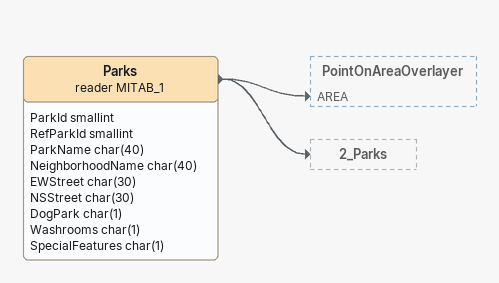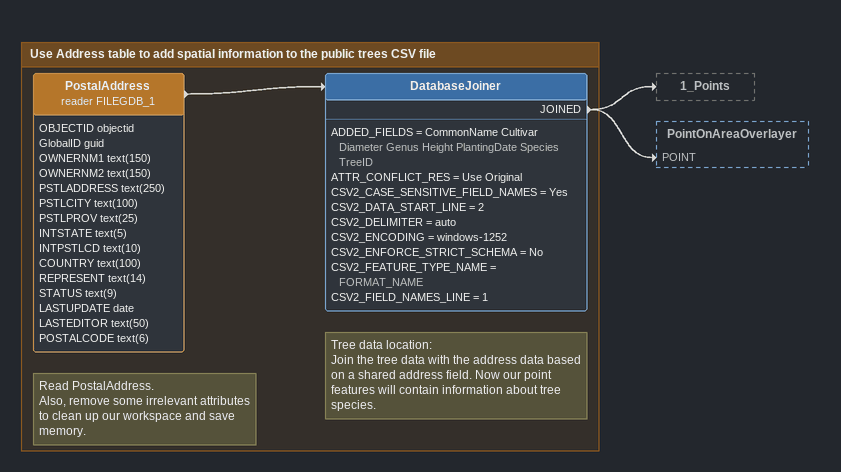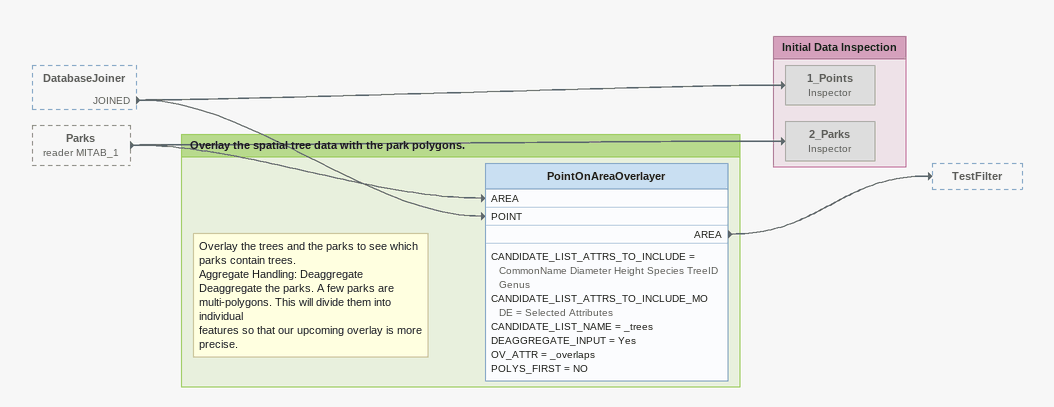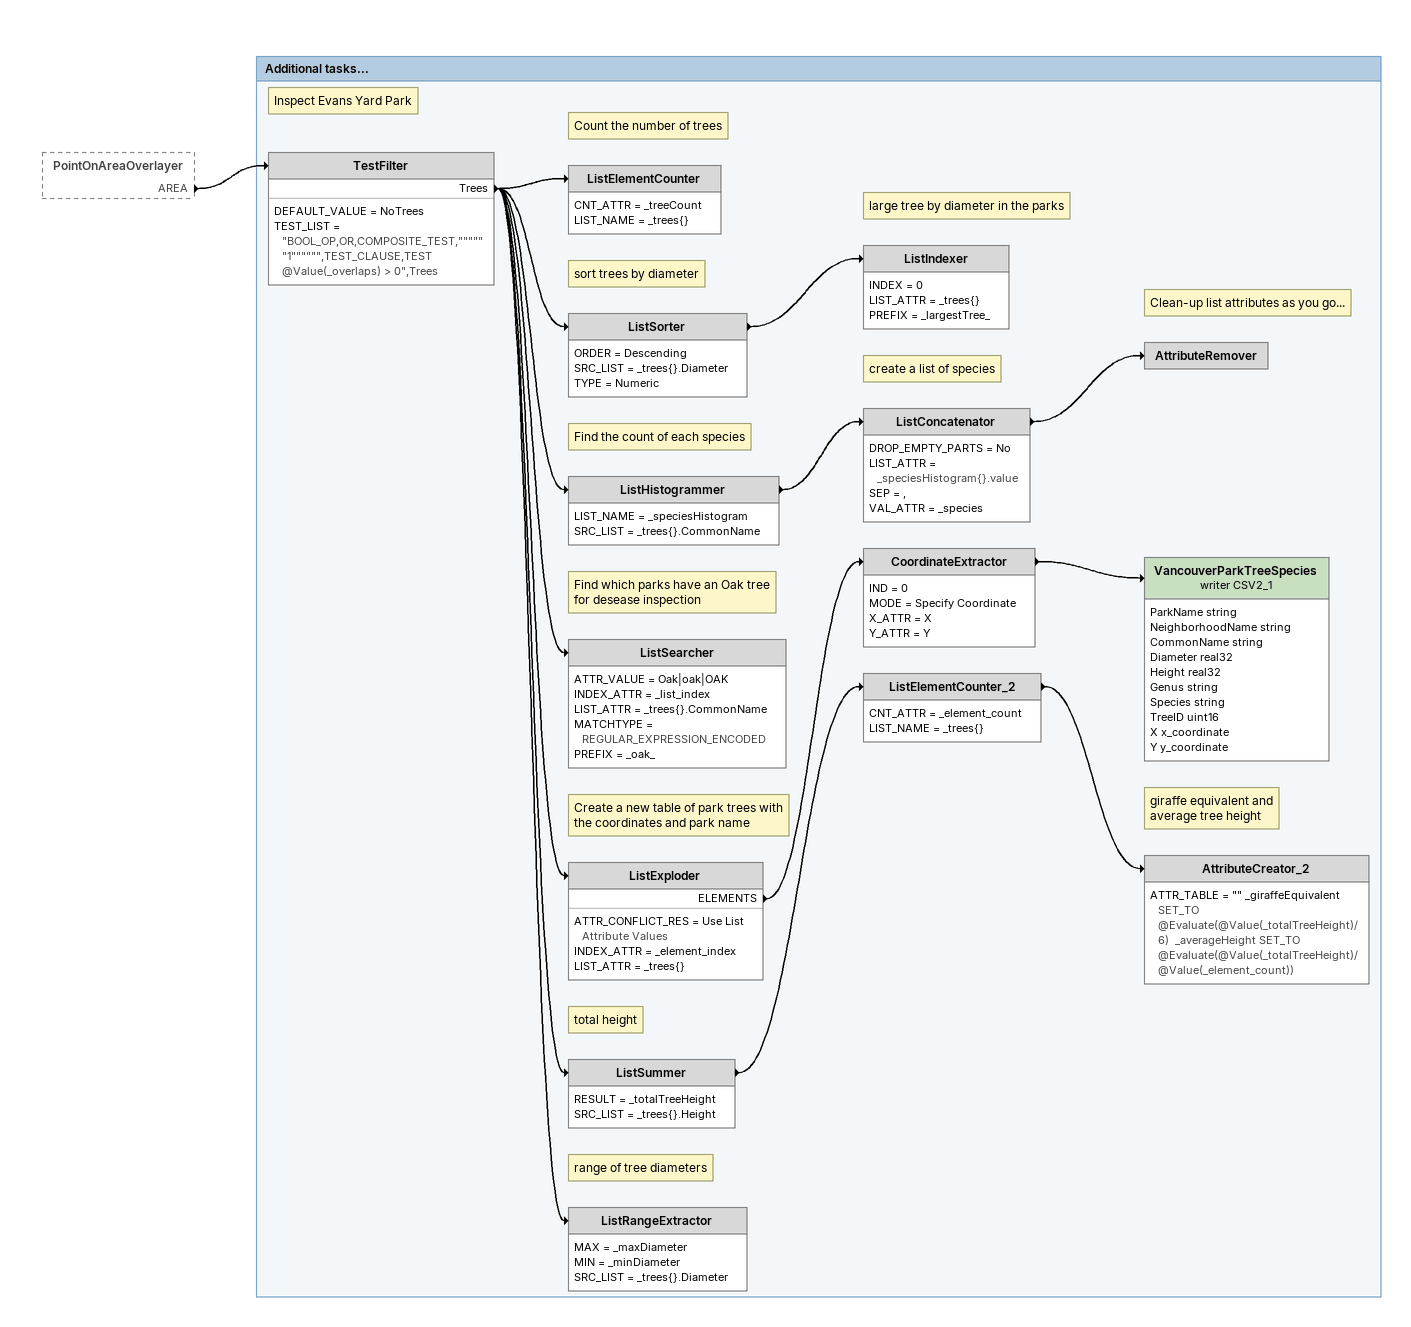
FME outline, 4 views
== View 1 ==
Parks (reader MITAB_1)
    attributes: ParkId smallint, RefParkId smallint, ParkName char(40), NeighborhoodName char(40), EWStreet char(30), NSStreet char(30), DogPark char(1), Washrooms char(1), SpecialFeatures char(1)
    -> PointOnAreaOverlayer [AREA]
    -> 2_Parks

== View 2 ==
Bookmark: Use Address table to add spatial information to the public trees CSV file
Note: Read PostalAddress. / Also, remove some irrelevant attributes / to clean up our workspace and save / memory.
PostalAddress (reader FILEGDB_1)
    attributes: OBJECTID objectid, GlobalID guid, OWNERNM1 text(150), OWNERNM2 text(150), PSTLADDRESS text(250), PSTLCITY text(100), PSTLPROV text(25), INTSTATE text(5), INTPSTLCD text(10), COUNTRY text(100), REPRESENT text(14), STATUS text(9), LASTUPDATE date, LASTEDITOR text(50), POSTALCODE text(6)
    -> DatabaseJoiner
Note: Tree data location: / Join the tree data with the address data based on a shared address field. Now our point features will contain information about tree species.
DatabaseJoiner
    ADDED_FIELDS = CommonName Cultivar Diameter Genus Height PlantingDate Species TreeID
    ATTR_CONFLICT_RES = Use Original
    CSV2_CASE_SENSITIVE_FIELD_NAMES = Yes
    CSV2_DATA_START_LINE = 2
    CSV2_DELIMITER = auto
    CSV2_ENCODING = windows-1252
    CSV2_ENFORCE_STRICT_SCHEMA = No
    CSV2_FEATURE_TYPE_NAME = FORMAT_NAME
    CSV2_FIELD_NAMES_LINE = 1
    JOINED -> 1_Points
    JOINED -> PointOnAreaOverlayer [POINT]

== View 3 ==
DatabaseJoiner [outside]
    JOINED -> 1_Points
    JOINED -> PointOnAreaOverlayer [POINT]
Parks (reader MITAB_1) [outside]
    -> PointOnAreaOverlayer [AREA]
    -> 2_Parks

Bookmark: Initial Data Inspection
1_Points: Inspector [off]
2_Parks: Inspector [off]

Bookmark: Overlay the spatial tree data with the park polygons.
Note: Overlay the trees and the parks to see which parks contain trees. / Aggregate Handling: Deaggregate / Deaggregate the parks. A few parks are multi-polygons. This will divide them into individual / features so that our upcoming overlay is more precise.
PointOnAreaOverlayer
    CANDIDATE_LIST_ATTRS_TO_INCLUDE = CommonName Diameter Height Species TreeID Genus
    CANDIDATE_LIST_ATTRS_TO_INCLUDE_MODE = Selected Attributes
    CANDIDATE_LIST_NAME = _trees
    DEAGGREGATE_INPUT = Yes
    OV_ATTR = _overlaps
    POLYS_FIRST = NO
    AREA -> TestFilter

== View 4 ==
PointOnAreaOverlayer [outside]
    AREA -> TestFilter

Bookmark: Additional tasks...
Note: Inspect Evans Yard Park
TestFilter
    DEFAULT_VALUE = NoTrees
    TEST_LIST = "BOOL_OP,OR,COMPOSITE_TEST,""""""1"""""",TEST_CLAUSE,TEST @Value(_overlaps) > 0",Trees
    Trees -> ListElementCounter
    Trees -> ListHistogrammer
    Trees -> ListSearcher
    Trees -> ListSorter
    Trees -> ListExploder
    Trees -> ListSummer
    Trees -> ListRangeExtractor
Note: Count the number of trees
ListElementCounter
    CNT_ATTR = _treeCount
    LIST_NAME = _trees{}
Note: sort trees by diameter
ListSorter
    ORDER = Descending
    SRC_LIST = _trees{}.Diameter
    TYPE = Numeric
    -> ListIndexer
Note: large tree by diameter in the parks
ListIndexer
    INDEX = 0
    LIST_ATTR = _trees{}
    PREFIX = _largestTree_
Note: Find the count of each species
ListHistogrammer
    LIST_NAME = _speciesHistogram
    SRC_LIST = _trees{}.CommonName
    -> ListConcatenator
Note: create a list of species
ListConcatenator
    DROP_EMPTY_PARTS = No
    LIST_ATTR = _speciesHistogram{}.value
    SEP = ,
    VAL_ATTR = _species
    -> AttributeRemover
Note: Clean-up list attributes as you go...
AttributeRemover
Note: Find which parks have an Oak tree for desease inspection
ListSearcher
    ATTR_VALUE = Oak|oak|OAK
    INDEX_ATTR = _list_index
    LIST_ATTR = _trees{}.CommonName
    MATCHTYPE = REGULAR_EXPRESSION_ENCODED
    PREFIX = _oak_
Note: Create a new table of park trees with the coordinates and park name
ListExploder
    ATTR_CONFLICT_RES = Use List Attribute Values
    INDEX_ATTR = _element_index
    LIST_ATTR = _trees{}
    ELEMENTS -> CoordinateExtractor
CoordinateExtractor
    IND = 0
    MODE = Specify Coordinate
    X_ATTR = X
    Y_ATTR = Y
    -> VancouverParkTreeSpecies (writer CSV2_1)
VancouverParkTreeSpecies (writer CSV2_1)
    attributes: ParkName string, NeighborhoodName string, CommonName string, Diameter real32, Height real32, Genus string, Species string, TreeID uint16, X x_coordinate, Y y_coordinate
Note: total height
ListSummer
    RESULT = _totalTreeHeight
    SRC_LIST = _trees{}.Height
    -> ListElementCounter_2
ListElementCounter_2
    CNT_ATTR = _element_count
    LIST_NAME = _trees{}
    -> AttributeCreator_2
Note: giraffe equivalent and / average tree height
AttributeCreator_2
    ATTR_TABLE = "" _giraffeEquivalent SET_TO @Evaluate(@Value(_totalTreeHeight)/6)  _averageHeight SET_TO @Evaluate(@Value(_totalTreeHeight)/@Value(_element_count))
Note: range of tree diameters
ListRangeExtractor
    MAX = _maxDiameter
    MIN = _minDiameter
    SRC_LIST = _trees{}.Diameter
